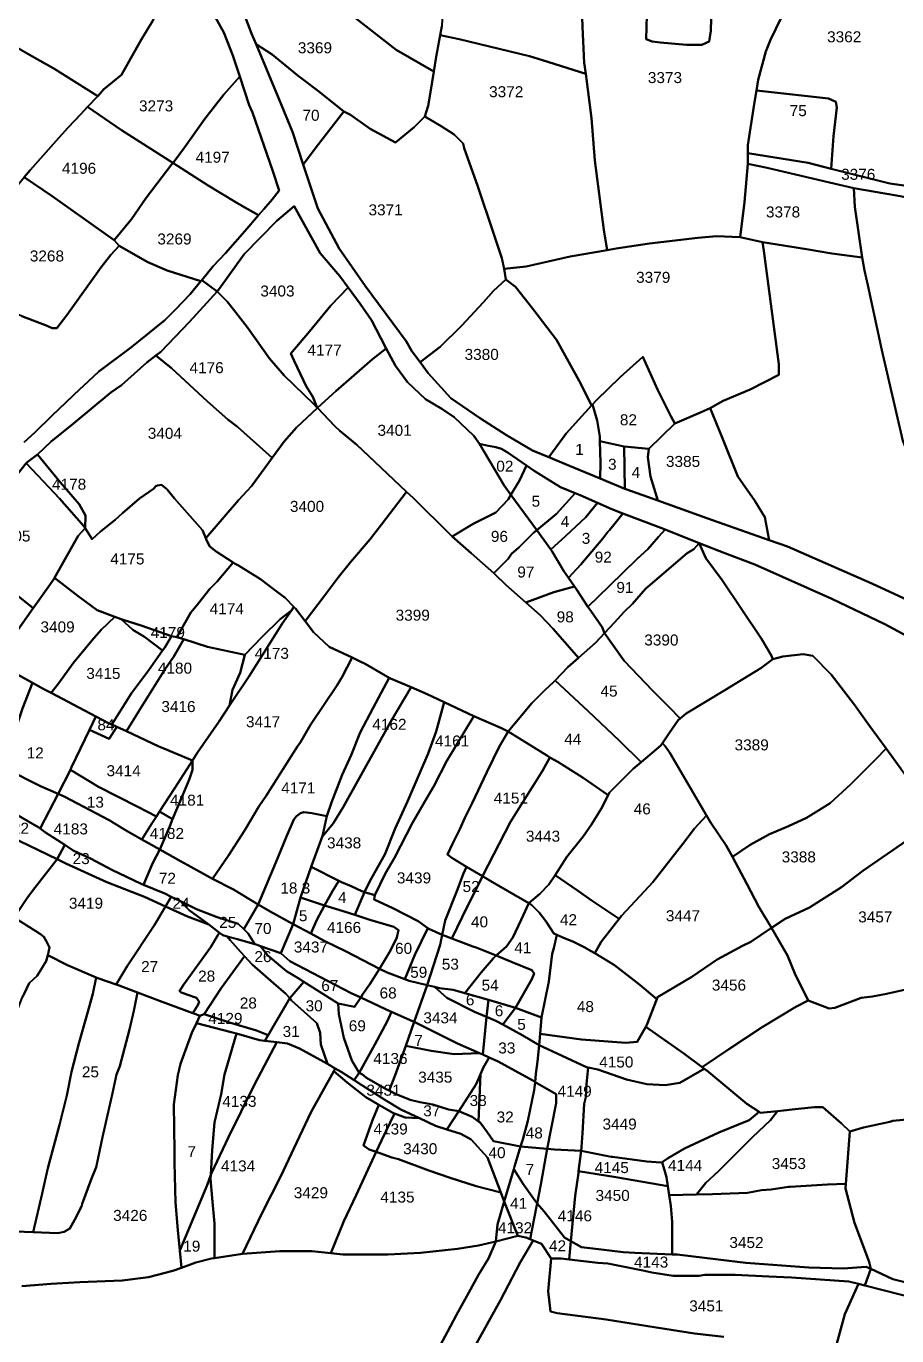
# Model space of a CAD drawing. Header units: inches. Extents: x -210528 to -96779, y -167010 to -59860.
# Drawn here: x -171095 to -160856, y -124539 to -109131 of the extents above; entities that cross this region are included whole.
import ezdxf

# ---------------------------------------------------------------- set-up
doc = ezdxf.new("R2010")
doc.units = ezdxf.units.IN
doc.header["$MEASUREMENT"] = 0
doc.layers.add('PDF7_Geometry', color=9, linetype='Continuous', true_color=0x808080)
doc.layers.add('PDF7_Text', color=7, linetype='Continuous', true_color=0xffffff)
doc.styles.add('PDF Arial', font='arial.ttf')

msp = doc.modelspace()

# ---------------------------------------------------------------- linework, layer by layer
at = {"layer": 'PDF7_Geometry', "color": 1, "lineweight": 40}
for points in [[(-160467, -111047), (-160938, -110980), (-161332, -110884), (-161627, -110809), (-161601, -110424), (-161562, -110088), (-161572, -110021), (-161658, -109983), (-162506, -109886), (-162485, -109762), (-162398, -109427), (-162341, -109293), (-162216, -109034), (-162177, -108804), (-162158, -108766), (-162033, -108775), (-161918, -108583), (-161735, -108296), (-161600, -108066), (-161572, -107980), (-161261, -107319), (-161197, -107357), (-160937, -107606), (-160764, -107855)], [(-168637, -108707), (-168444, -109215), (-168391, -109342), (-168118, -109992), (-167964, -110375), (-167839, -110758), (-167666, -111276), (-167416, -111746), (-167109, -112187), (-166628, -112838), (-166561, -112953), (-166463, -113085), (-166369, -113212), (-166100, -113509), (-165763, -113739), (-165446, -113941), (-165139, -114123), (-164949, -114203), (-164706, -114305), (-164346, -114454), (-164055, -114574), (-164033, -114583), (-163668, -114713), (-163091, -114919), (-162359, -115177), (-162140, -115254), (-161150, -115686), (-159996, -116222)], [(-163792, -108861), (-163802, -109283), (-163735, -109312), (-163638, -109321), (-163331, -109350), (-163148, -109350), (-163062, -109312), (-163042, -109187), (-163033, -108737)], [(-164565, -108791), (-164552, -109139), (-164532, -109561), (-164515, -109693), (-165023, -109532), (-165176, -109484), (-166003, -109283), (-166225, -109238), (-166205, -109129)], [(-162216, -109034), (-162341, -109293), (-162398, -109427), (-162485, -109762), (-162506, -109886), (-162533, -110050), (-162610, -110529), (-162610, -110625), (-162610, -110749), (-162649, -111200), (-162697, -111612), (-162975, -111602), (-163197, -111622), (-163764, -111689), (-164158, -111746), (-164263, -111765), (-164302, -111526), (-164408, -110711), (-164446, -110212), (-164515, -109693), (-164532, -109561), (-164552, -109139), (-164565, -108791)], [(-169598, -109052), (-169742, -109292), (-169829, -109445), (-169973, -109704), (-170184, -109876), (-170223, -109924), (-170252, -109955), (-170771, -109627), (-170992, -109502), (-171158, -109410), (-171424, -109263), (-171732, -109071)], [(-160640, -116357), (-160996, -116165), (-161621, -115868), (-162524, -115465), (-162880, -115331), (-163180, -115212), (-163581, -115053), (-163630, -115034), (-164077, -114863), (-164206, -114813), (-164378, -114738), (-164581, -114650), (-164640, -114626), (-164812, -114554), (-165119, -114362), (-165211, -114299), (-165427, -114152), (-165504, -114104), (-165571, -114084), (-165677, -114065), (-165763, -114046), (-165831, -113950), (-166061, -113730), (-166205, -113634), (-166398, -113519), (-166609, -113318), (-166753, -113126), (-166861, -112923), (-166926, -112800), (-167032, -112589), (-167166, -112397), (-167309, -112204), (-167407, -112071), (-167637, -111803), (-167945, -111247), (-168147, -111420), (-168531, -111813), (-168820, -112215), (-168849, -112253), (-169031, -112119), (-168897, -111956), (-168752, -111803), (-168522, -111544), (-168361, -111356), (-168301, -111285), (-168204, -111170), (-168118, -111065), (-168195, -110835), (-168435, -110145), (-168473, -110059), (-168584, -109721), (-168666, -109474), (-168771, -109206), (-168887, -108995)], [(-171158, -109410), (-170992, -109502), (-170771, -109627), (-170252, -109955), (-170372, -110079), (-170453, -110164), (-170607, -110327), (-170742, -110480), (-171050, -110825), (-171119, -110909)], [(-159996, -116222), (-161150, -115686), (-162140, -115254), (-162359, -115177), (-162409, -114909), (-162524, -114717), (-162726, -114430), (-162909, -113970), (-163053, -113625), (-162899, -113538), (-162582, -113404), (-162245, -113232), (-162245, -113107), (-162293, -112724), (-162418, -111775), (-162437, -111670), (-161918, -111756), (-161620, -111804), (-161265, -111852), (-161236, -112005), (-161197, -112178), (-161034, -112944), (-160784, -114008)], [(-171146, -112541), (-170848, -112656), (-170790, -112684), (-170733, -112684), (-170617, -112531), (-170213, -111966), (-170098, -111822), (-170002, -111716), (-169666, -111908), (-169435, -112004), (-169040, -112129), (-169166, -112282), (-169339, -112464), (-169464, -112589), (-169752, -112819), (-169868, -112915), (-170242, -113192), (-170425, -113365), (-170464, -113403), (-170790, -113710), (-170992, -113911), (-171117, -114026)], [(-171117, -114026), (-170992, -113911), (-170790, -113710), (-170464, -113403), (-170425, -113365), (-170242, -113192), (-169868, -112915), (-169752, -112819), (-169464, -112589), (-169339, -112464), (-169166, -112282), (-169040, -112129), (-169031, -112119), (-168849, -112253), (-169175, -112608), (-169512, -112963), (-169570, -113007), (-169675, -113087), (-169973, -113355), (-170098, -113442), (-170540, -113806), (-170800, -114017), (-170963, -114170), (-171088, -114266), (-171094, -114273), (-171242, -114457)], [(-160804, -117871), (-160983, -117628), (-161179, -117363), (-161352, -117114), (-161630, -116759), (-161842, -116539), (-161957, -116519), (-162198, -116548), (-162313, -116577), (-162332, -116529), (-162447, -116337), (-162909, -115647), (-163101, -115388), (-163180, -115212), (-162880, -115331), (-162524, -115465), (-161621, -115868), (-160996, -116165), (-160640, -116357)], [(-171118, -120515), (-171060, -120390), (-170964, -120304), (-170859, -120131), (-170842, -120060), (-170609, -120179), (-170271, -120325), (-170311, -120515), (-170378, -120755), (-170474, -121100), (-170561, -121435), (-170618, -121713), (-170705, -122058), (-170840, -122566), (-170907, -122863), (-171013, -123321), (-171215, -123313)], [(-160699, -121992), (-160901, -122011), (-160939, -122021), (-161247, -122088), (-161410, -122136), (-161506, -122040), (-161727, -121848), (-161823, -121848), (-162016, -121867), (-162259, -121894), (-162458, -121915), (-162475, -121904), (-162621, -121810), (-163092, -121417), (-163120, -121396), (-163145, -121377), (-162833, -121168), (-162438, -120909), (-162044, -120669), (-161900, -120593), (-161650, -120689), (-161583, -120679), (-161275, -120564), (-161141, -120545), (-160977, -120516), (-160593, -120430)], [(-171215, -123313), (-171013, -123321), (-170724, -123333), (-170647, -123314), (-170580, -123275), (-170522, -123170), (-170446, -123016), (-170436, -122988), (-170330, -122700), (-170272, -122556), (-170263, -122518), (-170196, -122202), (-170080, -121684), (-170032, -121464), (-169994, -121368), (-169878, -120937), (-169830, -120716), (-169787, -120500), (-169494, -120611), (-169135, -120742), (-169100, -120755), (-169052, -120774), (-169090, -120860), (-169148, -120975), (-169282, -121339), (-169311, -121474), (-169359, -121819), (-169350, -122365), (-169350, -122499), (-169340, -122969), (-169311, -123295), (-169289, -123535), (-169270, -123738), (-169369, -123774), (-169657, -123850), (-169965, -123889), (-170465, -123908), (-170801, -123927), (-171147, -123956)], [(-160555, -123957), (-160901, -123871), (-161162, -123752), (-161180, -123669), (-161353, -123209), (-161458, -122807), (-161454, -122749), (-161410, -122136), (-161247, -122088), (-160939, -122021), (-160901, -122011), (-160699, -121992)], [(-166380, -124934), (-166140, -124493), (-166034, -124292), (-165870, -123995), (-165774, -123822), (-165659, -123630), (-165572, -123429), (-165313, -123362), (-165217, -123381), (-165169, -123402), (-165134, -123416), (-165284, -123678), (-165515, -124119), (-165813, -124656)], [(-165813, -124656), (-165515, -124119), (-165284, -123678), (-165134, -123416), (-165034, -123458), (-164919, -123631), (-164957, -124014), (-164928, -124254), (-164851, -124273), (-164275, -124349), (-163785, -124426), (-163237, -124513), (-162891, -124551)], [(-171147, -123956), (-170801, -123927), (-170465, -123908), (-169965, -123889), (-169657, -123850), (-169369, -123774), (-169270, -123738), (-169100, -123678), (-168917, -123630), (-168879, -123624), (-168552, -123573), (-168110, -123544), (-167735, -123544), (-167514, -123567), (-167370, -123582), (-166841, -123582), (-166457, -123563), (-166024, -123515), (-165774, -123477), (-165572, -123429), (-165659, -123630), (-165774, -123822), (-165870, -123995), (-166034, -124292), (-166140, -124493), (-166380, -124934)], [(-162891, -124551), (-163237, -124513), (-163785, -124426), (-164275, -124349), (-164851, -124273), (-164928, -124254), (-164957, -124014), (-164919, -123631), (-164803, -123631), (-164710, -123641), (-164371, -123679), (-164255, -123688), (-163823, -123774), (-163736, -123794), (-163487, -123832), (-163179, -123832), (-163112, -123823), (-162756, -123823), (-162362, -123842), (-162093, -123851), (-161420, -123899), (-161305, -123928), (-161468, -124283), (-161586, -124714)], [(-160401, -124158), (-161233, -123946), (-161162, -123752), (-160901, -123871), (-160555, -123957)]]:
    msp.add_lwpolyline(points, dxfattribs=at)
for points in [[(-167887, -108525), (-167512, -108305), (-167224, -108161), (-166974, -108075), (-166551, -107979), (-166299, -107885), (-166253, -108247), (-166186, -108602), (-166186, -108717), (-166205, -109129), (-166225, -109238), (-166272, -109493), (-166300, -109665), (-166743, -109407), (-167224, -109033), (-167599, -108765), (-167848, -108583)], [(-168584, -109721), (-168771, -109934), (-168992, -110221), (-169233, -110557), (-169367, -110739), (-169369, -110740), (-169415, -110710), (-169973, -110356), (-170372, -110079), (-170252, -109955), (-170223, -109924), (-170184, -109876), (-169973, -109704), (-169829, -109445), (-169742, -109292), (-169598, -109052), (-169531, -108889), (-169521, -108860), (-169389, -108543), (-169213, -108650), (-169040, -108784), (-168887, -108995), (-168771, -109206), (-168666, -109474)], [(-168675, -108544), (-168550, -108496), (-168233, -108496), (-167887, -108525), (-167848, -108583), (-167599, -108765), (-167224, -109033), (-166743, -109407), (-166300, -109665), (-166339, -109906), (-166368, -110068), (-166407, -110193), (-166532, -110318), (-166753, -110500), (-167051, -110337), (-167282, -110174), (-167358, -110135), (-167656, -109896), (-167897, -109714), (-168204, -109464), (-168391, -109342), (-168444, -109215), (-168637, -108707)], [(-163774, -108581), (-163023, -108650), (-163033, -108737), (-163042, -109187), (-163062, -109312), (-163148, -109350), (-163331, -109350), (-163638, -109321), (-163735, -109312), (-163802, -109283), (-163792, -108861)], [(-166300, -109665), (-166272, -109493), (-166225, -109238), (-166003, -109283), (-165176, -109484), (-165023, -109532), (-164515, -109693), (-164446, -110212), (-164408, -110711), (-164302, -111526), (-164263, -111765), (-164696, -111842), (-165215, -111957), (-165475, -111985), (-165503, -111861), (-165600, -111564), (-165782, -111017), (-165945, -110567), (-165955, -110509), (-166061, -110404), (-166215, -110308), (-166407, -110193), (-166368, -110068), (-166339, -109906)], [(-167358, -110135), (-167656, -110519), (-167839, -110758), (-167964, -110375), (-168118, -109992), (-168391, -109342), (-168204, -109464), (-167897, -109714), (-167656, -109896)], [(-169369, -110740), (-169367, -110739), (-169233, -110557), (-168992, -110221), (-168771, -109934), (-168584, -109721), (-168473, -110059), (-168435, -110145), (-168195, -110835), (-168118, -111065), (-168204, -111170), (-168301, -111285), (-168361, -111356), (-168550, -111247), (-168637, -111199), (-168954, -111007)], [(-162610, -110625), (-162610, -110529), (-162533, -110050), (-162506, -109886), (-161658, -109983), (-161572, -110021), (-161562, -110088), (-161601, -110424), (-161627, -110809), (-161899, -110740)], [(-170372, -110079), (-169973, -110356), (-169415, -110710), (-169369, -110740), (-169685, -111151), (-169858, -111400), (-170060, -111649), (-170790, -111132), (-171119, -110909), (-171050, -110825), (-170742, -110480), (-170607, -110327), (-170453, -110164)], [(-167358, -110135), (-167282, -110174), (-167051, -110337), (-166753, -110500), (-166532, -110318), (-166407, -110193), (-166215, -110308), (-166061, -110404), (-165955, -110509), (-165945, -110567), (-165782, -111017), (-165600, -111564), (-165503, -111861), (-165475, -111985), (-165455, -112110), (-165600, -112244), (-165715, -112378), (-165975, -112656), (-166225, -112905), (-166463, -113085), (-166561, -112953), (-166628, -112838), (-167109, -112187), (-167416, -111746), (-167666, -111276), (-167839, -110758), (-167656, -110519)], [(-162610, -110749), (-162610, -110625), (-161899, -110740), (-161627, -110809), (-161332, -110884), (-160938, -110980), (-160467, -111047), (-160286, -111067), (-160121, -111085), (-159727, -111162), (-159602, -111172), (-159531, -111146), (-159534, -111239), (-159493, -111361), (-159784, -111306), (-160111, -111248), (-160505, -111191), (-160861, -111123), (-161361, -111037), (-161649, -110970), (-162379, -110797)], [(-169369, -110740), (-168954, -111007), (-168637, -111199), (-168550, -111247), (-168361, -111356), (-168522, -111544), (-168752, -111803), (-168897, -111956), (-169031, -112119), (-169040, -112129), (-169435, -112004), (-169666, -111908), (-170002, -111716), (-170060, -111649), (-169858, -111400), (-169685, -111151)], [(-162610, -110749), (-162379, -110797), (-161649, -110970), (-161361, -111037), (-161351, -111258), (-161265, -111852), (-161620, -111804), (-161918, -111756), (-162437, -111670), (-162697, -111612), (-162649, -111200)], [(-171119, -110909), (-170790, -111132), (-170060, -111649), (-170002, -111716), (-170098, -111822), (-170213, -111966), (-170617, -112531), (-170733, -112684), (-170790, -112684), (-170848, -112656), (-171146, -112541), (-171636, -112339), (-171909, -112208), (-171867, -112100), (-171732, -111640), (-171578, -111467), (-171367, -111208)], [(-161361, -111037), (-160861, -111123), (-160505, -111191), (-160111, -111248), (-159784, -111306), (-159493, -111361), (-159477, -111411), (-159419, -111823), (-159371, -112159), (-159304, -112456), (-159256, -112734), (-159198, -112983), (-159083, -113529), (-158939, -114018), (-158863, -114252), (-159986, -114191), (-160544, -114143), (-160755, -114085), (-160784, -114008), (-161034, -112944), (-161197, -112178), (-161236, -112005), (-161265, -111852), (-161351, -111258)], [(-167309, -112204), (-167512, -112416), (-167762, -112723), (-167984, -112982), (-167945, -113068), (-167801, -113365), (-167724, -113490), (-167673, -113620), (-167714, -113576), (-168060, -113241), (-168233, -113039), (-168493, -112675), (-168656, -112464), (-168733, -112368), (-168849, -112253), (-168820, -112215), (-168531, -111813), (-168147, -111420), (-167945, -111247), (-167637, -111803), (-167407, -112071)], [(-162437, -111670), (-162418, -111775), (-162293, -112724), (-162245, -113107), (-162245, -113232), (-162582, -113404), (-162899, -113538), (-163053, -113625), (-163158, -113673), (-163466, -113807), (-163514, -113720), (-163668, -113414), (-163841, -113021), (-164110, -113260), (-164389, -113529), (-164436, -113581), (-164446, -113592), (-164571, -113337), (-164860, -112819), (-165138, -112455), (-165340, -112196), (-165455, -112110), (-165475, -111985), (-165215, -111957), (-164696, -111842), (-164263, -111765), (-164158, -111746), (-163764, -111689), (-163197, -111622), (-162975, -111602), (-162697, -111612)], [(-166463, -113085), (-166225, -112905), (-165975, -112656), (-165715, -112378), (-165600, -112244), (-165455, -112110), (-165340, -112196), (-165138, -112455), (-164860, -112819), (-164571, -113337), (-164446, -113592), (-164744, -113922), (-164949, -114203), (-165139, -114123), (-165446, -113941), (-165763, -113739), (-166100, -113509), (-166369, -113212)], [(-168849, -112253), (-168733, -112368), (-168656, -112464), (-168493, -112675), (-168233, -113039), (-168060, -113241), (-167714, -113576), (-167673, -113620), (-167670, -113622), (-167916, -113854), (-168061, -114017), (-168202, -114209), (-168608, -113844), (-168724, -113758), (-168964, -113547), (-169387, -113154), (-169570, -113007), (-169512, -112963), (-169175, -112608)], [(-166861, -112923), (-167022, -113049), (-167455, -113423), (-167580, -113538), (-167670, -113622), (-167673, -113620), (-167724, -113490), (-167801, -113365), (-167945, -113068), (-167984, -112982), (-167762, -112723), (-167512, -112416), (-167309, -112204), (-167166, -112397), (-167032, -112589), (-166926, -112800)], [(-166861, -112923), (-166753, -113126), (-166609, -113318), (-166398, -113519), (-166205, -113634), (-166061, -113730), (-165831, -113950), (-165763, -114046), (-165475, -114535), (-165394, -114645), (-165427, -114698), (-165571, -114851), (-165840, -114985), (-166084, -115133), (-166100, -115119), (-166542, -114679), (-166580, -114650), (-166624, -114608), (-166994, -114257), (-167205, -114055), (-167407, -113892), (-167465, -113835), (-167670, -113622), (-167580, -113538), (-167455, -113423), (-167022, -113049)], [(-169570, -113007), (-169387, -113154), (-168964, -113547), (-168724, -113758), (-168608, -113844), (-168202, -114209), (-168243, -114266), (-168445, -114544), (-168599, -114707), (-168983, -115154), (-169022, -115062), (-169349, -114688), (-169435, -114582), (-169445, -114573), (-169502, -114525), (-169551, -114534), (-169570, -114544), (-169599, -114573), (-169762, -114688), (-169964, -114860), (-170050, -114937), (-170223, -115081), (-170320, -115167), (-170401, -115037), (-170396, -114889), (-170473, -114755), (-170694, -114496), (-170963, -114170), (-170800, -114017), (-170540, -113806), (-170098, -113442), (-169973, -113355), (-169675, -113087)], [(-164436, -113581), (-164389, -113529), (-164110, -113260), (-163841, -113021), (-163668, -113414), (-163514, -113720), (-163466, -113807), (-163774, -114104), (-164062, -114075), (-164349, -114015), (-164350, -113960), (-164379, -113768)], [(-167670, -113622), (-167465, -113835), (-167407, -113892), (-167205, -114055), (-166994, -114257), (-166624, -114608), (-166917, -114995), (-167051, -115167), (-167282, -115436), (-167426, -115618), (-167590, -115838), (-167813, -116131), (-167926, -115982), (-167946, -115962), (-168051, -115857), (-168176, -115761), (-168340, -115637), (-168599, -115474), (-168637, -115455), (-168661, -115440), (-168859, -115311), (-168935, -115253), (-168974, -115177), (-168983, -115154), (-168599, -114707), (-168445, -114544), (-168243, -114266), (-168202, -114209), (-168061, -114017), (-167916, -113854)], [(-164446, -113592), (-164436, -113581), (-164379, -113768), (-164350, -113960), (-164349, -114015), (-164341, -114267), (-164346, -114454), (-164706, -114305), (-164949, -114203), (-164744, -113922)], [(-163466, -113807), (-163158, -113673), (-163053, -113625), (-162909, -113970), (-162726, -114430), (-162524, -114717), (-162409, -114909), (-162359, -115177), (-163091, -114919), (-163668, -114713), (-163754, -114430), (-163783, -114200), (-163774, -114104)], [(-164349, -114015), (-164062, -114075), (-164055, -114574), (-164346, -114454), (-164341, -114267)], [(-170963, -114170), (-170694, -114496), (-170473, -114755), (-170396, -114889), (-170401, -115037), (-170416, -115013), (-170704, -114688), (-170829, -114553), (-171094, -114273), (-171088, -114266)], [(-165211, -114299), (-165292, -114477), (-165394, -114645), (-165475, -114535), (-165763, -114046), (-165677, -114065), (-165571, -114084), (-165504, -114104), (-165427, -114152)], [(-164062, -114075), (-163774, -114104), (-163783, -114200), (-163754, -114430), (-163668, -114713), (-164033, -114583), (-164055, -114574)], [(-171094, -114273), (-170829, -114553), (-170704, -114688), (-170416, -115013), (-170401, -115037), (-170483, -115128), (-170763, -115622), (-170771, -115636), (-170983, -115934), (-171012, -115976), (-171329, -115723), (-171550, -115521), (-171770, -115354), (-171694, -115224), (-171588, -115032), (-171492, -114879), (-171242, -114457)], [(-164640, -114626), (-164860, -114870), (-165091, -115060), (-165187, -114928), (-165394, -114645), (-165292, -114477), (-165211, -114299), (-165119, -114362), (-164812, -114554)], [(-170401, -115037), (-170320, -115167), (-170223, -115081), (-170050, -114937), (-169964, -114860), (-169762, -114688), (-169599, -114573), (-169570, -114544), (-169551, -114534), (-169502, -114525), (-169445, -114573), (-169435, -114582), (-169349, -114688), (-169022, -115062), (-168983, -115154), (-168974, -115177), (-168935, -115253), (-168859, -115311), (-168661, -115440), (-168849, -115665), (-168936, -115752), (-169080, -115934), (-169157, -116030), (-169325, -116318), (-169387, -116308), (-169743, -116183), (-169954, -116116), (-169976, -116108), (-170054, -116078), (-170262, -116001), (-170483, -115838), (-170763, -115622), (-170483, -115128)], [(-166624, -114608), (-166580, -114650), (-166542, -114679), (-166100, -115119), (-166084, -115133), (-165860, -115330), (-165596, -115566), (-165581, -115580), (-165456, -115704), (-165219, -115913), (-165052, -116059), (-164899, -116222), (-164601, -116562), (-164726, -116672), (-164873, -116828), (-164889, -116845), (-164995, -116941), (-165149, -117094), (-165350, -117334), (-165427, -117429), (-165504, -117391), (-165830, -117248), (-165898, -117218), (-166179, -117084), (-166379, -116988), (-166566, -116909), (-166811, -116806), (-166827, -116797), (-167109, -116634), (-167167, -116605), (-167262, -116560), (-167532, -116432), (-167715, -116260), (-167813, -116131), (-167590, -115838), (-167426, -115618), (-167282, -115436), (-167051, -115167), (-166917, -114995)], [(-164378, -114738), (-164514, -114909), (-164754, -115129), (-164924, -115289), (-165091, -115060), (-164860, -114870), (-164640, -114626), (-164581, -114650)], [(-165394, -114645), (-165187, -114928), (-165091, -115060), (-165129, -115091), (-165302, -115263), (-165389, -115340), (-165427, -115398), (-165596, -115566), (-165860, -115330), (-166084, -115133), (-165840, -114985), (-165571, -114851), (-165427, -114698)], [(-164077, -114863), (-164168, -114976), (-164235, -115062), (-164254, -115081), (-164312, -115158), (-164572, -115465), (-164718, -115621), (-164773, -115541), (-164908, -115311), (-164924, -115289), (-164754, -115129), (-164514, -114909), (-164378, -114738), (-164206, -114813)], [(-163581, -115053), (-163658, -115139), (-163783, -115283), (-163908, -115398), (-164235, -115714), (-164489, -115961), (-164620, -115762), (-164646, -115724), (-164718, -115621), (-164572, -115465), (-164312, -115158), (-164254, -115081), (-164235, -115062), (-164168, -114976), (-164077, -114863), (-163630, -115034)], [(-165091, -115060), (-164924, -115289), (-164908, -115311), (-164773, -115541), (-164718, -115621), (-164646, -115724), (-164889, -115791), (-165219, -115913), (-165456, -115704), (-165581, -115580), (-165596, -115566), (-165427, -115398), (-165389, -115340), (-165302, -115263), (-165129, -115091)], [(-163180, -115212), (-163245, -115283), (-163322, -115331), (-163755, -115704), (-163812, -115752), (-163966, -115925), (-164062, -116021), (-164178, -116145), (-164293, -116271), (-164322, -116203), (-164456, -116011), (-164489, -115961), (-164235, -115714), (-163908, -115398), (-163783, -115283), (-163658, -115139), (-163581, -115053)], [(-163180, -115212), (-163101, -115388), (-162909, -115647), (-162447, -116337), (-162332, -116529), (-162313, -116577), (-162457, -116682), (-162880, -116941), (-163332, -117219), (-163405, -117277), (-163534, -117142), (-163726, -116950), (-164062, -116596), (-164293, -116271), (-164178, -116145), (-164062, -116021), (-163966, -115925), (-163812, -115752), (-163755, -115704), (-163322, -115331), (-163245, -115283)], [(-171770, -115354), (-171550, -115521), (-171329, -115723), (-171012, -115976), (-171262, -116336), (-171447, -116623), (-171454, -116633), (-171647, -116914), (-172175, -116738), (-172473, -116633), (-172281, -116250), (-172156, -116029), (-172088, -115914), (-172051, -115846), (-171963, -115684), (-171867, -115521)], [(-168661, -115440), (-168637, -115455), (-168599, -115474), (-168340, -115637), (-168176, -115761), (-168051, -115857), (-167946, -115962), (-167976, -116005), (-168109, -116106), (-168320, -116317), (-168522, -116528), (-168964, -116432), (-169242, -116344), (-169325, -116318), (-169157, -116030), (-169080, -115934), (-168936, -115752), (-168849, -115665)], [(-170763, -115622), (-170483, -115838), (-170262, -116001), (-170054, -116078), (-170214, -116231), (-170320, -116355), (-170541, -116624), (-170714, -116863), (-170801, -116975), (-170887, -116930), (-171022, -116856), (-171447, -116623), (-171262, -116336), (-171012, -115976), (-170983, -115934), (-170771, -115636)], [(-164646, -115724), (-164620, -115762), (-164489, -115961), (-164456, -116011), (-164322, -116203), (-164293, -116271), (-164399, -116385), (-164601, -116562), (-164899, -116222), (-165052, -116059), (-165219, -115913), (-164889, -115791)], [(-167946, -115962), (-167926, -115982), (-167813, -116131), (-167715, -116260), (-167532, -116432), (-167262, -116560), (-167378, -116787), (-167436, -116883), (-167753, -117352), (-167869, -117554), (-167907, -117611), (-168273, -118186), (-168359, -118311), (-168523, -118589), (-168715, -118886), (-168904, -119162), (-168974, -119125), (-169195, -119001), (-169282, -118953), (-169525, -118816), (-169407, -118541), (-169373, -118461), (-169253, -118176), (-169176, -117985), (-169138, -117879), (-169139, -117771), (-169080, -117678), (-168830, -117314), (-168703, -117122), (-168474, -116777), (-168080, -116154), (-167976, -116005)], [(-167976, -116005), (-168080, -116154), (-168474, -116777), (-168703, -117122), (-168667, -116940), (-168580, -116739), (-168522, -116528), (-168320, -116317), (-168109, -116106)], [(-170054, -116078), (-169976, -116108), (-169839, -116231), (-169705, -116317), (-169490, -116477), (-169657, -116710), (-169858, -116978), (-170086, -117348), (-170118, -117333), (-170275, -117251), (-170801, -116975), (-170714, -116863), (-170541, -116624), (-170320, -116355), (-170214, -116231)], [(-169976, -116108), (-169954, -116116), (-169743, -116183), (-169387, -116308), (-169464, -116442), (-169490, -116477), (-169705, -116317), (-169839, -116231)], [(-169325, -116318), (-169242, -116344), (-169359, -116547), (-169464, -116700), (-169772, -117189), (-169916, -117427), (-170027, -117375), (-170086, -117348), (-169858, -116978), (-169657, -116710), (-169490, -116477), (-169464, -116442), (-169387, -116308)], [(-164293, -116271), (-164062, -116596), (-163726, -116950), (-163534, -117142), (-163405, -117277), (-163428, -117295), (-163534, -117449), (-163612, -117566), (-163630, -117593), (-163861, -117789), (-164120, -117535), (-164485, -117190), (-164873, -116828), (-164726, -116672), (-164601, -116562), (-164399, -116385)], [(-169242, -116344), (-168964, -116432), (-168522, -116528), (-168580, -116739), (-168667, -116940), (-168703, -117122), (-168830, -117314), (-169080, -117678), (-169139, -117771), (-169522, -117611), (-169541, -117601), (-169916, -117427), (-169772, -117189), (-169464, -116700), (-169359, -116547)], [(-171447, -116623), (-171022, -116856), (-171137, -117160), (-171262, -117534), (-171378, -117843), (-171639, -117705), (-171454, -117218), (-171406, -116997), (-171483, -116969), (-171600, -116930), (-171647, -116914), (-171454, -116633)], [(-167262, -116560), (-167167, -116605), (-167109, -116634), (-166827, -116797), (-167013, -117151), (-167167, -117439), (-167273, -117707), (-167379, -117937), (-167504, -118263), (-167561, -118426), (-167734, -118388), (-167830, -118378), (-167869, -118388), (-167917, -118426), (-167946, -118464), (-168032, -118665), (-168157, -118972), (-168365, -119463), (-168657, -119288), (-168904, -119162), (-168715, -118886), (-168523, -118589), (-168359, -118311), (-168273, -118186), (-167907, -117611), (-167869, -117554), (-167753, -117352), (-167436, -116883), (-167378, -116787)], [(-162313, -116577), (-162198, -116548), (-161957, -116519), (-161842, -116539), (-161630, -116759), (-161352, -117114), (-161179, -117363), (-160983, -117628), (-161102, -117756), (-161400, -118053), (-161640, -118273), (-161765, -118350), (-161919, -118446), (-162131, -118542), (-162352, -118637), (-162582, -118762), (-162790, -118905), (-162861, -118772), (-163044, -118503), (-163094, -118417), (-163524, -117679), (-163582, -117602), (-163612, -117566), (-163534, -117449), (-163428, -117295), (-163405, -117277), (-163332, -117219), (-162880, -116941), (-162457, -116682)], [(-171022, -116856), (-170887, -116930), (-170801, -116975), (-170275, -117251), (-170350, -117408), (-170560, -117850), (-170575, -117879), (-170717, -118164), (-170926, -118071), (-171329, -117870), (-171378, -117843), (-171262, -117534), (-171137, -117160)], [(-166566, -116909), (-166379, -116988), (-166179, -117084), (-166273, -117429), (-166369, -117688), (-166610, -118254), (-166754, -118570), (-166879, -118876), (-167033, -119154), (-167115, -119316), (-167116, -119318), (-167148, -119308), (-167273, -119250), (-167388, -119202), (-167419, -119187), (-167744, -119020), (-167614, -118667), (-167484, -118512), (-167369, -118320), (-166792, -117285)], [(-166827, -116797), (-166811, -116806), (-166566, -116909), (-166792, -117285), (-167369, -118320), (-167484, -118512), (-167614, -118667), (-167609, -118656), (-167561, -118426), (-167504, -118263), (-167379, -117937), (-167273, -117707), (-167167, -117439), (-167013, -117151)], [(-164873, -116828), (-164485, -117190), (-164120, -117535), (-163861, -117789), (-163957, -117870), (-164236, -118148), (-164250, -118177), (-164543, -117976), (-164841, -117784), (-164935, -117734), (-164966, -117717), (-165427, -117429), (-165350, -117334), (-165149, -117094), (-164995, -116941), (-164889, -116845)], [(-166179, -117084), (-165898, -117218), (-165830, -117248), (-166148, -117774), (-166302, -118071), (-166379, -118206), (-166552, -118503), (-166764, -118915), (-166869, -119097), (-166994, -119356), (-167116, -119318), (-167115, -119316), (-167033, -119154), (-166879, -118876), (-166754, -118570), (-166610, -118254), (-166369, -117688), (-166273, -117429)], [(-170275, -117251), (-170118, -117333), (-170086, -117348), (-170027, -117375), (-170118, -117515), (-170350, -117408)], [(-165830, -117248), (-165504, -117391), (-165427, -117429), (-165533, -117611), (-165677, -117909), (-165850, -118273), (-165937, -118445), (-165995, -118579), (-166081, -118752), (-166139, -118877), (-166091, -118915), (-165918, -119020), (-165956, -119107), (-166024, -119289), (-166168, -119653), (-166201, -119821), (-166360, -119749), (-166370, -119742), (-166485, -119662), (-166783, -119509), (-167004, -119404), (-166994, -119356), (-166869, -119097), (-166764, -118915), (-166552, -118503), (-166379, -118206), (-166302, -118071), (-166148, -117774)], [(-170027, -117375), (-169916, -117427), (-169541, -117601), (-169522, -117611), (-169139, -117771), (-169349, -118100), (-169526, -118371), (-169564, -118428), (-169791, -118311), (-170243, -118081), (-170575, -117879), (-170560, -117850), (-170350, -117408), (-170118, -117515)], [(-165427, -117429), (-164966, -117717), (-164935, -117734), (-165024, -117890), (-165399, -118493), (-165727, -119133), (-165918, -119020), (-166091, -118915), (-166139, -118877), (-166081, -118752), (-165995, -118579), (-165937, -118445), (-165850, -118273), (-165677, -117909), (-165533, -117611)], [(-163612, -117566), (-163582, -117602), (-163524, -117679), (-163094, -118417), (-163236, -118570), (-163371, -118752), (-163726, -119203), (-163822, -119308), (-164092, -119596), (-164121, -119633), (-164438, -119423), (-164611, -119298), (-164874, -119119), (-164735, -118905), (-164543, -118666), (-164447, -118522), (-164332, -118340), (-164250, -118177), (-164236, -118148), (-163957, -117870), (-163861, -117789), (-163630, -117593)], [(-160386, -118470), (-161256, -119069), (-161506, -119261), (-161881, -119500), (-162169, -119634), (-162331, -119739), (-162477, -119490), (-162621, -119222), (-162790, -118905), (-162582, -118762), (-162352, -118637), (-162131, -118542), (-161919, -118446), (-161765, -118350), (-161640, -118273), (-161400, -118053), (-161102, -117756), (-160983, -117628), (-160804, -117871), (-160593, -118158), (-160583, -118168)], [(-171378, -117843), (-171329, -117870), (-170926, -118071), (-170717, -118164), (-170929, -118572), (-170945, -118560), (-171339, -118330), (-171423, -118274), (-171518, -118212), (-171425, -117965)], [(-169139, -117771), (-169138, -117879), (-169176, -117985), (-169253, -118176), (-169373, -118461), (-169526, -118371), (-169349, -118100)], [(-164935, -117734), (-164841, -117784), (-164543, -117976), (-164250, -118177), (-164332, -118340), (-164447, -118522), (-164543, -118666), (-164735, -118905), (-164874, -119119), (-164947, -119231), (-165053, -119337), (-165184, -119450), (-165610, -119202), (-165727, -119133), (-165399, -118493), (-165024, -117890)], [(-170575, -117879), (-170243, -118081), (-169791, -118311), (-169564, -118428), (-169618, -118512), (-169734, -118698), (-169926, -118589), (-170118, -118473), (-170647, -118195), (-170717, -118164)], [(-170717, -118164), (-170647, -118195), (-170118, -118473), (-169926, -118589), (-169734, -118698), (-169657, -118742), (-169525, -118816), (-169609, -118982), (-169717, -119232), (-169743, -119221), (-170089, -119058), (-170339, -118924), (-170541, -118828), (-170641, -118764), (-170868, -118617), (-170929, -118572)], [(-171423, -118274), (-171339, -118330), (-170945, -118560), (-170929, -118572), (-170868, -118617), (-170641, -118764), (-170732, -118931), (-171397, -118608), (-171547, -118540)], [(-169526, -118371), (-169373, -118461), (-169407, -118541), (-169525, -118816), (-169657, -118742), (-169734, -118698), (-169618, -118512), (-169564, -118428)], [(-167561, -118426), (-167609, -118656), (-167614, -118667), (-167744, -119020), (-167869, -119384), (-167955, -119694), (-168225, -119547), (-168365, -119463), (-168157, -118972), (-168032, -118665), (-167946, -118464), (-167917, -118426), (-167869, -118388), (-167830, -118378), (-167734, -118388)], [(-163094, -118417), (-163044, -118503), (-162861, -118772), (-162790, -118905), (-162621, -119222), (-162477, -119490), (-162331, -119739), (-162573, -119903), (-162669, -119950), (-162967, -120113), (-163265, -120315), (-163669, -120554), (-163678, -120580), (-163880, -120410), (-164178, -120180), (-164408, -120038), (-164332, -119902), (-164121, -119633), (-164092, -119596), (-163822, -119308), (-163726, -119203), (-163371, -118752), (-163236, -118570)], [(-160386, -118470), (-160199, -118762), (-160016, -119012), (-159651, -119539), (-159526, -119750), (-159401, -119941), (-159379, -119969), (-159728, -120143), (-160074, -120286), (-160583, -120430), (-160593, -120430), (-160977, -120516), (-161141, -120545), (-161275, -120564), (-161583, -120679), (-161650, -120689), (-161900, -120593), (-162054, -120276), (-162140, -120066), (-162331, -119739), (-162169, -119634), (-161881, -119500), (-161506, -119261), (-161256, -119069)], [(-170732, -118931), (-170993, -119269), (-171079, -119384), (-171237, -119618), (-171320, -119566), (-171377, -119528), (-171589, -119413), (-172002, -119192), (-171762, -118885), (-171547, -118540), (-171397, -118608)], [(-170641, -118764), (-170541, -118828), (-170339, -118924), (-170089, -119058), (-169743, -119221), (-169717, -119232), (-169465, -119336), (-169389, -119373), (-169457, -119487), (-169705, -119374), (-170147, -119202), (-170628, -118981), (-170732, -118931)], [(-169457, -119487), (-169590, -119710), (-169907, -120189), (-170038, -120407), (-170253, -120333), (-170271, -120325), (-170609, -120179), (-170842, -120060), (-170820, -119969), (-170858, -119892), (-170887, -119844), (-170926, -119815), (-170983, -119777), (-171237, -119618), (-171079, -119384), (-170993, -119269), (-170732, -118931), (-170628, -118981), (-170147, -119202), (-169705, -119374)], [(-169525, -118816), (-169282, -118953), (-169195, -119001), (-168974, -119125), (-168904, -119162), (-168657, -119288), (-168365, -119463), (-168537, -119754), (-168600, -119691), (-168850, -119614), (-169090, -119518), (-169286, -119423), (-169389, -119373), (-169465, -119336), (-169717, -119232), (-169609, -118982)], [(-167419, -119187), (-167494, -119308), (-167585, -119475), (-167869, -119384), (-167744, -119020)], [(-165918, -119020), (-165727, -119133), (-165966, -119615), (-166088, -119865), (-166201, -119821), (-166168, -119653), (-166024, -119289), (-165956, -119107)], [(-167116, -119318), (-167230, -119587), (-167417, -119528), (-167585, -119475), (-167494, -119308), (-167419, -119187), (-167388, -119202), (-167273, -119250), (-167148, -119308)], [(-165727, -119133), (-165610, -119202), (-165184, -119450), (-165274, -119643), (-165370, -119854), (-165447, -119960), (-165568, -120065), (-165803, -119969), (-165841, -119960), (-166088, -119865), (-165966, -119615)], [(-164874, -119119), (-164611, -119298), (-164438, -119423), (-164121, -119633), (-164332, -119902), (-164408, -120038), (-164457, -120008), (-164524, -119969), (-164659, -119902), (-164784, -119854), (-164853, -119823), (-164889, -119806), (-164976, -119672), (-164995, -119643), (-165062, -119557), (-165149, -119471), (-165184, -119450), (-165053, -119337), (-164947, -119231)], [(-169389, -119373), (-169286, -119423), (-169178, -119532), (-168946, -119700), (-169196, -119605), (-169457, -119487)], [(-167869, -119384), (-167585, -119475), (-167677, -119643), (-167749, -119806), (-167955, -119694)], [(-166994, -119356), (-167004, -119404), (-166783, -119509), (-166485, -119662), (-166370, -119742), (-166523, -120055), (-166642, -120343), (-166850, -120266), (-166939, -120220), (-166812, -120007), (-166735, -119854), (-166716, -119768), (-166773, -119729), (-167052, -119643), (-167230, -119587), (-167116, -119318)], [(-168946, -119700), (-168821, -119796), (-168840, -119825), (-168926, -119969), (-169244, -120410), (-169292, -120486), (-169282, -120496), (-169205, -120525), (-169090, -120563), (-169061, -120611), (-169071, -120640), (-169135, -120742), (-169494, -120611), (-169787, -120500), (-170003, -120419), (-170038, -120407), (-169907, -120189), (-169590, -119710), (-169457, -119487), (-169196, -119605)], [(-168946, -119700), (-169178, -119532), (-169286, -119423), (-169090, -119518), (-168850, -119614), (-168600, -119691), (-168537, -119754), (-168484, -119806), (-168406, -119932), (-168609, -119873), (-168732, -119839), (-168782, -119825), (-168821, -119796)], [(-168365, -119463), (-168225, -119547), (-167955, -119694), (-168100, -120036), (-168338, -119954), (-168379, -119940), (-168406, -119932), (-168484, -119806), (-168537, -119754)], [(-167585, -119475), (-167417, -119528), (-167230, -119587), (-167052, -119643), (-166773, -119729), (-166716, -119768), (-166735, -119854), (-166812, -120007), (-166939, -120220), (-167331, -120017), (-167590, -119892), (-167749, -119806), (-167677, -119643)], [(-165184, -119450), (-165149, -119471), (-165062, -119557), (-164995, -119643), (-164976, -119672), (-164889, -119806), (-164853, -119823), (-164889, -119979), (-164909, -120046), (-164947, -120372), (-165034, -120794), (-165341, -120679), (-165149, -120343), (-165120, -120276), (-165149, -120238), (-165380, -120142), (-165568, -120065), (-165447, -119960), (-165370, -119854), (-165274, -119643)], [(-171237, -119618), (-170983, -119777), (-170926, -119815), (-170887, -119844), (-170858, -119892), (-170820, -119969), (-170842, -120060), (-170859, -120131), (-170964, -120304), (-171060, -120390), (-171118, -120515), (-171147, -120563), (-171349, -121090), (-171456, -121607), (-171570, -121550), (-171974, -121387), (-172123, -121344), (-172070, -121243), (-171916, -121013), (-171724, -120659), (-171503, -120189), (-171368, -119901)], [(-167955, -119694), (-167749, -119806), (-167590, -119892), (-167331, -120017), (-166939, -120220), (-167052, -120400), (-167139, -120525), (-167161, -120558), (-167273, -120506), (-167994, -120132), (-168100, -120036)], [(-168732, -119839), (-168696, -119883), (-168571, -120026), (-168529, -120071), (-168802, -120448), (-169003, -120755), (-169023, -120764), (-169052, -120774), (-169100, -120755), (-169135, -120742), (-169071, -120640), (-169061, -120611), (-169090, -120563), (-169205, -120525), (-169282, -120496), (-169292, -120486), (-169244, -120410), (-168926, -119969), (-168840, -119825), (-168821, -119796), (-168782, -119825)], [(-168406, -119932), (-168379, -119940), (-168338, -119954), (-168254, -120065), (-168081, -120209), (-168033, -120247), (-167898, -120333), (-167829, -120376), (-167996, -120568), (-168042, -120515), (-168186, -120391), (-168436, -120170), (-168529, -120071), (-168571, -120026), (-168696, -119883), (-168732, -119839), (-168609, -119873)], [(-166201, -119821), (-166225, -119940), (-166379, -120414), (-166591, -120362), (-166642, -120343), (-166523, -120055), (-166370, -119742), (-166360, -119749)], [(-166201, -119821), (-166088, -119865), (-165841, -119960), (-165803, -119969), (-165568, -120065), (-165601, -120094), (-165745, -120266), (-165938, -120506), (-166072, -120468), (-166235, -120448), (-166292, -120435), (-166379, -120414), (-166225, -119940)], [(-164853, -119823), (-164784, -119854), (-164659, -119902), (-164524, -119969), (-164457, -120008), (-164408, -120038), (-164178, -120180), (-163880, -120410), (-163678, -120580), (-163794, -120880), (-163807, -120903), (-163909, -121081), (-164044, -121091), (-164563, -121052), (-165051, -120985), (-165034, -120794), (-164947, -120372), (-164909, -120046), (-164889, -119979)], [(-162331, -119739), (-162140, -120066), (-162054, -120276), (-161900, -120593), (-162044, -120669), (-162438, -120909), (-162833, -121168), (-163145, -121377), (-163361, -121216), (-163807, -120903), (-163794, -120880), (-163678, -120580), (-163669, -120554), (-163265, -120315), (-162967, -120113), (-162669, -119950), (-162573, -119903)], [(-168100, -120036), (-167994, -120132), (-167273, -120506), (-167161, -120558), (-167235, -120669), (-167427, -120630), (-167829, -120376), (-167898, -120333), (-168033, -120247), (-168081, -120209), (-168254, -120065), (-168338, -119954)], [(-168529, -120071), (-168436, -120170), (-168186, -120391), (-168042, -120515), (-167996, -120568), (-168250, -121002), (-168388, -120946), (-168705, -120851), (-168859, -120803), (-169003, -120755), (-168802, -120448)], [(-165568, -120065), (-165380, -120142), (-165149, -120238), (-165120, -120276), (-165149, -120343), (-165341, -120679), (-165659, -120587), (-165938, -120506), (-165745, -120266), (-165601, -120094)], [(-170271, -120325), (-170253, -120333), (-170038, -120407), (-170003, -120419), (-169787, -120500), (-169830, -120716), (-169878, -120937), (-169994, -121368), (-170032, -121464), (-170080, -121684), (-170196, -122202), (-170263, -122518), (-170272, -122556), (-170330, -122700), (-170436, -122988), (-170446, -123016), (-170522, -123170), (-170580, -123275), (-170647, -123314), (-170724, -123333), (-171013, -123321), (-170907, -122863), (-170840, -122566), (-170705, -122058), (-170618, -121713), (-170561, -121435), (-170474, -121100), (-170378, -120755), (-170311, -120515)], [(-166939, -120220), (-166850, -120266), (-166642, -120343), (-166591, -120362), (-166379, -120414), (-166533, -120846), (-166543, -120841), (-166799, -120728), (-166802, -120726), (-167161, -120558), (-167139, -120525), (-167052, -120400)], [(-167829, -120376), (-167427, -120630), (-167417, -120755), (-167360, -121033), (-167264, -121301), (-167177, -121445), (-167238, -121532), (-167389, -121435), (-167460, -121393), (-167552, -121340), (-167629, -121110), (-167639, -120975), (-167677, -120860), (-167975, -120592), (-167996, -120568)], [(-166379, -120414), (-166292, -120435), (-166149, -120563), (-165822, -120726), (-165680, -120786), (-165725, -121231), (-165765, -121214), (-166024, -121100), (-166533, -120846)], [(-166292, -120435), (-166235, -120448), (-166072, -120468), (-165938, -120506), (-165659, -120587), (-165680, -120786), (-165822, -120726), (-166149, -120563)], [(-167996, -120568), (-167975, -120592), (-167677, -120860), (-167639, -120975), (-167629, -121110), (-167552, -121340), (-167879, -121157), (-168023, -121100), (-168148, -121085), (-168289, -121069), (-168250, -121002)], [(-167427, -120630), (-167235, -120669), (-167161, -120558), (-166802, -120726), (-166799, -120728), (-166850, -120841), (-166995, -121110), (-167177, -121445), (-167264, -121301), (-167360, -121033), (-167417, -120755)], [(-165659, -120587), (-165341, -120679), (-165491, -120876), (-165572, -120832), (-165680, -120786)], [(-169052, -120774), (-169023, -120764), (-169003, -120755), (-168859, -120803), (-168705, -120851), (-168388, -120946), (-168250, -121002), (-168289, -121069), (-168350, -121062), (-168621, -120984), (-168686, -120966), (-169090, -120860)], [(-166533, -120846), (-166632, -121126), (-166754, -121474), (-166828, -121653), (-166860, -121637), (-167091, -121503), (-167139, -121464), (-167177, -121445), (-166995, -121110), (-166850, -120841), (-166799, -120728), (-166543, -120841)], [(-165680, -120786), (-165572, -120832), (-165491, -120876), (-165255, -121004), (-165064, -121119), (-165082, -121311), (-165101, -121455), (-165111, -121554), (-165130, -121541), (-165264, -121464), (-165543, -121311), (-165651, -121264), (-165725, -121231)], [(-165341, -120679), (-165034, -120794), (-165051, -120985), (-165064, -121119), (-165255, -121004), (-165491, -120876)], [(-169090, -120860), (-168686, -120966), (-168621, -120984), (-168725, -121330), (-168763, -121464), (-168802, -121694), (-168879, -122029), (-168908, -122355), (-168924, -122645), (-168965, -122767), (-169289, -123535), (-169311, -123295), (-169340, -122969), (-169350, -122499), (-169350, -122365), (-169359, -121819), (-169311, -121474), (-169282, -121339), (-169148, -120975)], [(-166533, -120846), (-166024, -121100), (-165765, -121214), (-166062, -121225), (-166331, -121186), (-166632, -121126)], [(-163807, -120903), (-163361, -121216), (-163145, -121377), (-163120, -121396), (-163409, -121561), (-163582, -121589), (-163794, -121580), (-164034, -121522), (-164371, -121407), (-164486, -121382), (-164505, -121378), (-164793, -121244), (-165064, -121119), (-165051, -120985), (-164563, -121052), (-164044, -121091), (-163909, -121081)], [(-168148, -121085), (-168023, -121100), (-167879, -121157), (-167552, -121340), (-167460, -121393), (-167478, -121426), (-167744, -121905), (-167879, -122193), (-168100, -122662), (-168321, -123093), (-168552, -123573), (-168879, -123624), (-168879, -123218), (-168908, -122921), (-168927, -122691), (-168924, -122645), (-168917, -122624), (-168715, -122202), (-168417, -121598), (-168292, -121359)], [(-168621, -120984), (-168350, -121062), (-168289, -121069), (-168148, -121085), (-168292, -121359), (-168417, -121598), (-168715, -122202), (-168917, -122624), (-168924, -122645), (-168908, -122355), (-168879, -122029), (-168802, -121694), (-168763, -121464), (-168725, -121330)], [(-166632, -121126), (-166331, -121186), (-166062, -121225), (-165765, -121214), (-165725, -121231), (-165651, -121264), (-165716, -121378), (-165752, -121461), (-165803, -121579), (-166005, -121896), (-166130, -121876), (-166312, -121819), (-166466, -121790), (-166581, -121761), (-166745, -121694), (-166828, -121653), (-166754, -121474)], [(-165064, -121119), (-164793, -121244), (-164505, -121378), (-164486, -121382), (-164505, -121580), (-164515, -121733), (-164534, -121810), (-164553, -122155), (-164563, -122318), (-164569, -122363), (-164880, -122346), (-164967, -122339), (-164861, -121800), (-164861, -121695), (-165111, -121554), (-165101, -121455), (-165082, -121311)], [(-167460, -121393), (-167389, -121435), (-167238, -121532), (-167148, -121589), (-166879, -121761), (-166687, -121876), (-166469, -121980), (-166639, -121972), (-166763, -121923), (-166783, -121915), (-166946, -121821), (-167100, -121733), (-167321, -121560), (-167478, -121426)], [(-165651, -121264), (-165543, -121311), (-165264, -121464), (-165130, -121541), (-165111, -121554), (-165120, -121647), (-165197, -122011), (-165255, -122231), (-165280, -122313), (-165601, -122250), (-165668, -122145), (-165755, -122030), (-165774, -122017), (-165752, -121461), (-165716, -121378)], [(-164486, -121382), (-164371, -121407), (-164034, -121522), (-163794, -121580), (-163582, -121589), (-163409, -121561), (-163120, -121396), (-163092, -121417), (-162621, -121810), (-162475, -121904), (-162592, -122002), (-162948, -122145), (-163352, -122337), (-163554, -122452), (-163602, -122490), (-163617, -122495), (-163631, -122500), (-163794, -122490), (-164198, -122433), (-164217, -122433), (-164569, -122363), (-164563, -122318), (-164553, -122155), (-164534, -121810), (-164515, -121733), (-164505, -121580)], [(-167478, -121426), (-167321, -121560), (-167100, -121733), (-166946, -121821), (-167024, -122001), (-167129, -122298), (-167062, -122346), (-166980, -122375), (-167216, -122883), (-167360, -123189), (-167514, -123567), (-167735, -123544), (-168110, -123544), (-168552, -123573), (-168321, -123093), (-168100, -122662), (-167879, -122193), (-167744, -121905)], [(-167177, -121445), (-167139, -121464), (-167091, -121503), (-166860, -121637), (-166828, -121653), (-166745, -121694), (-166581, -121761), (-166466, -121790), (-166312, -121819), (-166130, -121876), (-166005, -121896), (-166147, -122112), (-166283, -122068), (-166469, -121980), (-166687, -121876), (-166879, -121761), (-167148, -121589), (-167238, -121532)], [(-165752, -121461), (-165774, -122017), (-165851, -121963), (-166005, -121896), (-165803, -121579)], [(-165111, -121554), (-164861, -121695), (-164861, -121800), (-164967, -122339), (-165280, -122313), (-165255, -122231), (-165197, -122011), (-165120, -121647)], [(-166946, -121821), (-166783, -121915), (-166763, -121923), (-166918, -122241), (-166980, -122375), (-167062, -122346), (-167129, -122298), (-167024, -122001)], [(-162259, -121894), (-162016, -121867), (-161823, -121848), (-161727, -121848), (-161506, -122040), (-161410, -122136), (-161454, -122749), (-161670, -122759), (-162112, -122788), (-162131, -122788), (-162333, -122816), (-162448, -122826), (-162612, -122855), (-163025, -122874), (-163211, -122878), (-163102, -122739), (-162958, -122605), (-162554, -122203), (-162342, -122002)], [(-166763, -121923), (-166639, -121972), (-166469, -121980), (-166283, -122068), (-166147, -122112), (-165985, -122164), (-165860, -122231), (-165668, -122442), (-165513, -122852), (-165803, -122777), (-166110, -122682), (-166360, -122595), (-166716, -122461), (-166793, -122442), (-166980, -122375), (-166918, -122241)], [(-166005, -121896), (-165851, -121963), (-165774, -122017), (-165755, -122030), (-165668, -122145), (-165601, -122250), (-165280, -122313), (-165351, -122547), (-165361, -122580), (-165473, -122958), (-165513, -122852), (-165668, -122442), (-165860, -122231), (-165985, -122164), (-166147, -122112)], [(-162475, -121904), (-162458, -121915), (-162259, -121894), (-162342, -122002), (-162554, -122203), (-162958, -122605), (-163102, -122739), (-163211, -122878), (-163533, -122886), (-163548, -122777), (-163563, -122672), (-163617, -122495), (-163602, -122490), (-163554, -122452), (-163352, -122337), (-162948, -122145), (-162592, -122002)], [(-165280, -122313), (-164967, -122339), (-165044, -122758), (-165085, -122981), (-165111, -122950), (-165245, -122758), (-165361, -122580), (-165351, -122547)], [(-164967, -122339), (-164880, -122346), (-164569, -122363), (-164599, -122602), (-164601, -122624), (-164640, -122893), (-164690, -123424), (-164765, -123381), (-165005, -123075), (-165085, -122981), (-165044, -122758)], [(-166980, -122375), (-166793, -122442), (-166716, -122461), (-166360, -122595), (-166110, -122682), (-165803, -122777), (-165513, -122852), (-165473, -122958), (-165553, -123228), (-165572, -123429), (-165774, -123477), (-166024, -123515), (-166457, -123563), (-166841, -123582), (-167370, -123582), (-167514, -123567), (-167360, -123189), (-167216, -122883)], [(-163617, -122495), (-163563, -122672), (-163548, -122777), (-164159, -122672), (-164599, -122602), (-164569, -122363), (-164217, -122433), (-164198, -122433), (-163794, -122490), (-163631, -122500)], [(-168924, -122645), (-168927, -122691), (-168908, -122921), (-168879, -123218), (-168879, -123624), (-168917, -123630), (-169100, -123678), (-169270, -123738), (-169289, -123535), (-168965, -122767)], [(-165361, -122580), (-165245, -122758), (-165111, -122950), (-165085, -122981), (-165092, -123017), (-165169, -123402), (-165217, -123381), (-165313, -123362), (-165473, -122958)], [(-164599, -122602), (-164159, -122672), (-163548, -122777), (-163533, -122886), (-163515, -123008), (-163496, -123199), (-163496, -123581), (-163938, -123564), (-164073, -123554), (-164332, -123525), (-164563, -123496), (-164690, -123424), (-164640, -122893), (-164601, -122624)], [(-163211, -122878), (-163025, -122874), (-162612, -122855), (-162448, -122826), (-162333, -122816), (-162131, -122788), (-162112, -122788), (-161670, -122759), (-161454, -122749), (-161458, -122807), (-161353, -123209), (-161180, -123669), (-161162, -123752), (-161218, -123727), (-161487, -123746), (-161891, -123736), (-162631, -123679), (-162958, -123640), (-163438, -123583), (-163496, -123581), (-163496, -123199), (-163515, -123008), (-163533, -122886)], [(-165473, -122958), (-165313, -123362), (-165572, -123429), (-165553, -123228)], [(-165085, -122981), (-165005, -123075), (-164765, -123381), (-164690, -123424), (-164710, -123641), (-164803, -123631), (-164919, -123631), (-165034, -123458), (-165134, -123416), (-165169, -123402), (-165092, -123017)], [(-164690, -123424), (-164563, -123496), (-164332, -123525), (-164073, -123554), (-163938, -123564), (-163496, -123581), (-163438, -123583), (-162958, -123640), (-162631, -123679), (-161891, -123736), (-161487, -123746), (-161218, -123727), (-161162, -123752), (-161233, -123946), (-161305, -123928), (-161420, -123899), (-162093, -123851), (-162362, -123842), (-162756, -123823), (-163112, -123823), (-163179, -123832), (-163487, -123832), (-163736, -123794), (-163823, -123774), (-164255, -123688), (-164371, -123679), (-164710, -123641)], [(-161305, -123928), (-161233, -123946), (-160401, -124158), (-159430, -124369), (-158979, -124484), (-158552, -124617), (-158604, -124820), (-158729, -125309), (-158796, -125689), (-158998, -125634), (-159430, -125500), (-160517, -125155), (-161276, -124906), (-161608, -124793), (-161586, -124714), (-161468, -124283)]]:
    msp.add_lwpolyline(points, close=True, dxfattribs=at)

# ---------------------------------------------------------------- texts
at = {"layer": 'PDF7_Text', "color": 4, "attachment_point": 7, "rotation": 359.9925, "style": 'PDF Arial'}
for s, insert, char_height in [('3362', (-161676, -109322), 129.4), ('3369', (-167900, -109451), 129.4), ('3373', (-163784, -109802), 129.4), ('3372', (-165651, -109968), 129.4), ('3273', (-169768, -110135), 129.4), ('70', (-167846, -110245), 129.4), ('75', (-162116, -110191), 129.4), ('4197', (-169103, -110739), 129.4), ('4196', (-170674, -110869), 129.4), ('3376', (-161511, -110940), 129.4), ('3371', (-167069, -111358), 129.4), ('3378', (-162395, -111383), 129.4), ('3269', (-169552, -111701), 129.4), ('3268', (-171052, -111901), 129.4), ('3379', (-163922, -112152), 129.4), ('3403', (-168341, -112313), 129.4), ('4177', (-167787, -113006), 129.4), ('3380', (-165939, -113059), 129.4), ('4176', (-169174, -113215), 129.4), ('82', (-164113, -113828), 129.4), ('3404', (-169665, -113987), 129.4), ('3401', (-166963, -113952), 129.4), ('1', (-164637, -114174), 129), ('02', (-165566, -114374), 129.4), ('3', (-164252, -114351), 129), ('4', (-163975, -114446), 129), ('3385', (-163571, -114318), 129.4), ('4178', (-170791, -114586), 129.4), ('3400', (-167993, -114847), 129.4), ('5', (-165151, -114786), 129), ('4', (-164808, -115023), 129), ('3405', (-171447, -115196), 129.4), ('96', (-165630, -115200), 129.4), ('3', (-164561, -115223), 129), ('4175', (-170106, -115465), 129.4), ('92', (-164409, -115444), 129.4), ('97', (-165319, -115619), 129.4), ('91', (-164154, -115801), 129.4), ('4174', (-168937, -116050), 129.4), ('3399', (-166750, -116127), 129.4), ('98', (-164856, -116147), 129.4), ('3409', (-170927, -116265), 129.4), ('4179', (-169630, -116331), 129.4), ('3390', (-163826, -116419), 129.4), ('4173', (-168407, -116576), 129.4), ('4180', (-169546, -116750), 129.4), ('3415', (-170388, -116812), 129.4), ('45', (-164341, -117020), 129.4), ('3416', (-169505, -117202), 129.4), ('3417', (-168510, -117381), 129.4), ('84', (-170257, -117417), 129.4), ('4162', (-167024, -117411), 129.4), ('4161', (-166287, -117607), 129.4), ('44', (-164767, -117583), 129.4), ('3389', (-162764, -117653), 129.4), ('12', (-171089, -117746), 129.4), ('3414', (-170150, -117957), 129.4), ('4181', (-169403, -118303), 129.4), ('4171', (-168096, -118158), 129.4), ('4151', (-165596, -118279), 129.4), ('13', (-170382, -118327), 129.4), ('46', (-163950, -118406), 129.4), ('22', (-171263, -118632), 129.4), ('4183', (-170771, -118642), 129.4), ('4182', (-169641, -118695), 129.4), ('3443', (-165218, -118727), 129.4), ('3438', (-167557, -118806), 129.4), ('23', (-170549, -118991), 129.4), ('3388', (-162210, -118971), 129.4), ('72', (-169535, -119221), 129.4), ('3439', (-166735, -119218), 129.4), ('18 3', (-168106, -119337), 129.4), ('52', (-165963, -119319), 129.4), ('3419', (-170593, -119516), 129.4), ('24', (-169374, -119514), 129.4), ('4', (-167427, -119446), 129), ('5', (-167888, -119663), 129), ('3447', (-163572, -119663), 129.4), ('3457', (-161310, -119677), 129.4), ('25', (-168825, -119741), 129.4), ('70', (-168411, -119813), 129.4), ('4166', (-167558, -119801), 129.4), ('40', (-165864, -119735), 129.4), ('42', (-164818, -119708), 129.4), ('26', (-168411, -120144), 129.4), ('3437', (-167947, -120031), 129.4), ('60', (-166757, -120047), 129.4), ('41', (-165354, -120037), 129.4), ('27', (-169743, -120259), 129.4), ('53', (-166207, -120233), 129.4), ('28', (-169073, -120373), 129.4), ('59', (-166579, -120328), 129.4), ('67', (-167624, -120485), 129.4), ('68', (-166939, -120572), 129.4), ('54', (-165739, -120480), 129.4), ('3456', (-163031, -120479), 129.4), ('28', (-168583, -120690), 129.4), ('30', (-167809, -120723), 129.4), ('6', (-165924, -120652), 129), ('48', (-164619, -120732), 129.4), ('4129', (-168953, -120871), 129.4), ('3434', (-166424, -120864), 129.4), ('6', (-165584, -120781), 129), ('31', (-168079, -121025), 129.4), ('69', (-167301, -120958), 129.4), ('5', (-165320, -120941), 129), ('7', (-166530, -121128), 129), ('33', (-165543, -121219), 129.4), ('4136', (-167012, -121343), 129.4), ('4150', (-164356, -121384), 129.4), ('25', (-170440, -121500), 129.4), ('3435', (-166485, -121562), 129.4), ('4133', (-168788, -121847), 129.4), ('3431', (-167094, -121716), 129.4), ('38', (-165880, -121837), 129.4), ('4149', (-164846, -121728), 129.4), ('37', (-166425, -121958), 129.4), ('32', (-165562, -122031), 129.4), ('3449', (-164317, -122114), 129.4), ('4139', (-167010, -122172), 129.4), ('48', (-165220, -122219), 129.4), ('7', (-169198, -122437), 129), ('3430', (-166662, -122404), 129.4), ('40', (-165658, -122451), 129.4), ('4134', (-168804, -122607), 129.4), ('4145', (-164410, -122626), 129.4), ('4144', (-163546, -122598), 129.4), ('3453', (-162327, -122579), 129.4), ('7', (-165221, -122646), 129), ('3429', (-167948, -122922), 129.4), ('4135', (-166930, -122973), 129.4), ('41', (-165404, -123045), 129.4), ('3450', (-164399, -122954), 129.4), ('3426', (-170072, -123189), 129.4), ('4146', (-164843, -123194), 129.4), ('4132', (-165547, -123334), 129.4), ('19', (-169248, -123551), 129.4), ('42', (-164946, -123545), 129.4), ('3452', (-162825, -123508), 129.4), ('4143', (-163946, -123738), 129.4), ('3451', (-163297, -124254), 129.4)]:
    msp.add_mtext(s, dxfattribs=dict(at, insert=insert, char_height=char_height))

doc.saveas('drawing.dxf')
